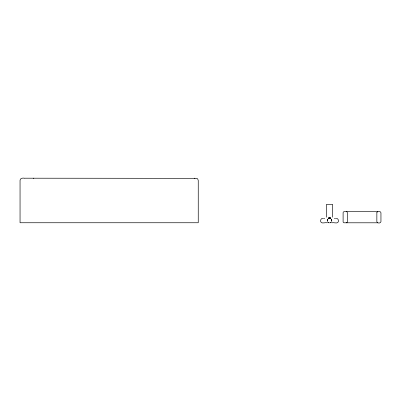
<?xml version="1.0" encoding="UTF-8"?>
<svg xmlns="http://www.w3.org/2000/svg" width="401" height="401" viewBox="0 0 401 401"><rect width="100%" height="100%" fill="white"/><g stroke="black" fill="none" stroke-linecap="round" stroke-linejoin="round"><path stroke-width="0.6" d="M329.116 217.232C328.945 219.457 329.236 216.54 329.091 217.848M331.747 221.623L331.687 220.039L331.191 219.091L331.747 220.57M327.301 220.57L327.863 219.091L327.376 220.039L327.311 221.623M329.998 218.089L330.414 218.289C329.557 218.154 330.003 216.695 330.068 218.334M329.968 217.848L329.908 217.232M329.071 218.019L328.73 218.004L329.116 217.969M328.97 218.345L328.645 218.289L329.061 218.089M328.494 218.6L329.261 218.36M194.515 178.275L194.911 178.199M322.845 218.345C321.241 218.314 320.334 220.024 320.62 221.462C321.161 224.269 325.376 222.114 327.116 222.801M24.321 178.199C22.662 177.859 20.045 178.255 20.05 180.43L20.05 222.75L198.249 222.75L198.249 180.43L197.693 178.951L196.811 178.345L24.506 178.199M377.827 211.658L344.218 211.658A1.113 1.113 0 0 0 343.106 212.771L343.106 221.683A1.113 1.113 0 0 0 344.218 222.796L377.827 222.796M329.943 217.969L330.329 218.004L329.983 218.019M323.401 218.345L324.705 218.345M334.354 218.345L335.652 218.345M329.381 222.801L329.903 222.801M331.943 222.801C333.682 222.114 337.898 224.269 338.439 221.462C338.725 220.024 337.817 218.314 336.213 218.345M33.413 178.199L33.809 178.275M329.797 218.36L330.564 218.6M332.68 217.232L332.68 204.42L326.379 204.42L326.379 217.232M346.238 222.796A1.113 1.113 0 0 0 347.351 221.683L347.351 212.771A1.113 1.113 0 0 0 346.238 211.658M376.865 212.555L376.845 221.683C377.055 223.477 380.739 223.482 380.95 221.683L380.95 212.771C380.729 211.031 377.391 211.011 376.865 212.555M331.176 222.56L330.419 222.801L331.176 222.56M328.64 222.801L327.883 222.56L328.64 222.801"/></g></svg>
